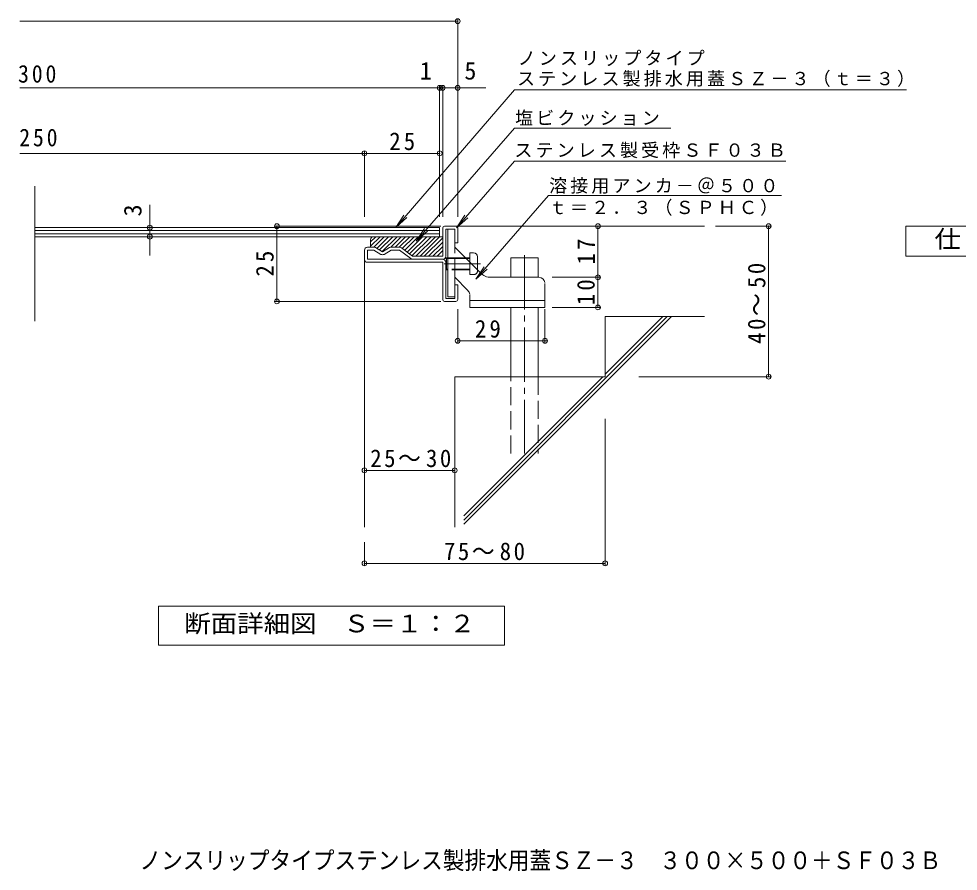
# Model space of a CAD drawing. Units: millimetres on the paper, enlarged 10 times, with parts at other scales. Extents: x -1076 to 1629, y -1350 to 1135.
# Drawn here: x -1076 to 485, y -1350 to 66 of the extents above; entities that cross this region are included whole.
import ezdxf
from ezdxf.enums import TextEntityAlignment as Align

# ---------------------------------------------------------------- set-up
doc = ezdxf.new("R2010")
doc.units = ezdxf.units.MM
doc.header["$LTSCALE"] = 10
doc.header["$PDMODE"] = 32
doc.header["$PDSIZE"] = 8
doc.linetypes.add('CHAIN2', pattern=[12, 9, -1, 1, -1])
doc.linetypes.add('DASHED3', pattern=[4, 3, -1])
for name, color, linetype, lineweight in [('D-1', 2, 'Continuous', 13), ('D-2', 3, 'Continuous', 13), ('D-4', 7, 'Continuous', 13), ('D-5', 7, 'Continuous', 13), ('D-6', 6, 'Continuous', 13), ('D-9', 4, 'Continuous', 13), ('D-A', 3, 'Continuous', 13)]:
    doc.layers.add(name, color=color, linetype=linetype, lineweight=lineweight)
doc.layers.add('F-4', color=2, linetype='Continuous')
doc.styles.add('ＭＳ ゴシック', font='')
doc.styles.get('ＭＳ ゴシック').set_extended_font_data('MS Gothic')

msp = doc.modelspace()

# ---------------------------------------------------------------- linework, layer by layer
at = {"layer": 'D-1'}
for p, q in [((-368.65, -278.25), (-349.65, -278.25)), ((-371.65, -281.25), (-371.65, -328.25)), ((-351.65, -283.25), (-366.65, -283.25)), ((-366.65, -328.25), (-366.65, -283.25)), ((-346.65, -281.25), (-346.65, -305.75)), ((-501.65, -333.25), (-501.65, -318.25)), ((-485.98, -313.25), (-496.65, -313.25)), ((-496.65, -333.25), (-496.65, -318.25)), ((-485.98, -318.25), (-496.65, -318.25)), ((-474.15, -325.08), (-485.98, -318.25)), ((-483.48, -313.92), (-471.65, -320.75)), ((-459.82, -313.92), (-471.65, -320.75)), ((-469.15, -325.08), (-457.32, -318.25)), ((-443.3, -313.25), (-457.32, -313.25)), ((-443.32, -318.25), (-457.32, -318.25)), ((-424.65, -332.25), (-443.32, -318.25)), ((-440.33, -314.24), (-421.65, -328.25)), ((-496.65, -333.25), (-371.65, -333.25)), ((-496.65, -338.25), (-371.65, -338.25)), ((-371.65, -328.25), (-421.65, -328.25)), ((-371.65, -400.25), (-371.65, -338.25)), ((-366.65, -338.25), (-366.65, -398.25)), ((-346.65, -375.75), (-351.65, -375.75)), ((-351.65, -398.25), (-351.65, -375.75)), ((-346.65, -400.25), (-346.65, -375.75)), ((-368.65, -403.25), (-349.65, -403.25)), ((-351.65, -398.25), (-366.65, -398.25))]:
    msp.add_line(p, q, dxfattribs=at)
msp.add_lwpolyline([(-346.65, -305.75), (-351.65, -305.75), (-351.65, -283.25)], dxfattribs=at)
for centre, radius, start, end in [((-368.65, -281.25), 3, 90, 180), ((-349.65, -281.25), 3, 0, 90), ((-496.65, -318.25), 5, 90, 180), ((-485.98, -318.25), 5, 59.99997, 90), ((-471.65, -320.75), 5, 239.99997, 300.00003), ((-457.32, -318.25), 5, 90, 120.00003), ((-443.3, -318.2), 4.95, 53.12967, 90), ((-496.65, -333.25), 5, 180, 270), ((-421.65, -328.25), 5, 233.13025, 270), ((-371.65, -328.25), 5, 270, 0), ((-371.65, -338.25), 5, 0, 90), ((-368.65, -400.25), 3, 180, 270), ((-349.65, -400.25), 3, 270, 0)]:
    msp.add_arc(centre, radius, start, end, dxfattribs=at)
at = {"layer": 'D-2'}
for p, q in [((-1049.32, -435.99), (-1049.32, -212.05)), ((-376.65, -280.75), (-1049.32, -280.75)), ((-376.65, -280.75), (-376.65, -295.75)), ((-376.65, -285.75), (-1049.32, -285.75)), ((-376.65, -290.75), (-1049.32, -290.75)), ((-376.65, -295.75), (-1049.32, -295.75))]:
    msp.add_line(p, q, dxfattribs=at)
at = {"layer": 'D-4'}
for p, q in [((-346.65, -262.79), (-346.65, 65.12)), ((-1074.32, 62.12), (-346.65, 62.12)), ((-376.65, -262.79), (-376.65, -45.58)), ((-371.65, -262.79), (-371.65, -45.58)), ((-1074.32, -48.58), (-300.12, -48.58)), ((-501.65, -262.79), (-501.65, -154.33)), ((-1074.32, -157.33), (-501.65, -157.33)), ((-501.65, -157.33), (-376.65, -157.33)), ((-858.38, -242.73), (-858.38, -326.93)), ((-374.8, -278.25), (-650.14, -278.25)), ((-647.14, -403.25), (-647.14, -278.25)), ((-113.6, -363.25), (-113.6, -278.25)), ((81.85, -278.25), (173.03, -278.25)), ((170.03, -528.25), (170.03, -278.25)), ((-189.83, -363.25), (-110.6, -363.25)), ((-113.6, -413.25), (-113.6, -363.25)), ((-374.8, -403.25), (-650.14, -403.25)), ((-346.65, -416.21), (-346.65, -471.78)), ((-201.65, -416.21), (-201.65, -471.78)), ((-189.83, -413.25), (-110.6, -413.25)), ((-346.65, -468.78), (-196.65, -468.78)), ((-45.87, -528.25), (173.03, -528.25)), ((-101.65, -598.12), (-101.65, -841.33)), ((-501.65, -683.87), (-351.65, -683.87)), ((-501.65, -803.25), (-501.65, -841.33)), ((-501.65, -838.33), (-101.65, -838.33))]:
    msp.add_line(p, q, dxfattribs=at)
for p in [(-346.65, 62.12), (-376.65, -48.58), (-371.65, -48.58), (-346.65, -48.58), (-501.65, -157.33), (-376.65, -157.33), (-858.38, -280.75), (-647.14, -278.25), (-113.6, -278.25), (170.03, -278.25), (-858.38, -295.75), (-113.6, -363.25), (-647.14, -403.25), (-113.6, -413.25), (-346.65, -468.78), (-201.65, -468.78), (170.03, -528.25), (-501.65, -683.87), (-351.65, -683.87), (-501.65, -838.33), (-101.65, -838.33)]:
    msp.add_point(p, dxfattribs=at)
at = {"layer": 'D-5'}
for p, q in [((-252.13, -52), (399.26, -52)), ((-252.13, -115.34), (7.25, -115.34)), ((-252.13, -170.2), (198.84, -170.2)), ((-316.63, -366.42), (-195.55, -227.3)), ((-195.55, -227.3), (191.16, -227.3)), ((-449.64, -280.75), (-430.98, -264.12)), ((-348.61, -281.04), (-329.87, -264.49)), ((-415.43, -302.96), (-396.7, -286.41)), ((-316.63, -366.42), (-302.82, -345.58)), ((-316.63, -366.42), (-297.9, -349.87))]:
    msp.add_line(p, q, dxfattribs=at)
at = {"layer": 'D-5', "color": 2}
for p, q in [((398.02, -278.25), (623.02, -278.25)), ((398.02, -328.25), (398.02, -278.25)), ((623.02, -328.25), (398.02, -328.25))]:
    msp.add_line(p, q, dxfattribs=at)
at = {"layer": 'D-5'}
for points in [[(-252.13, -52), (-449.64, -280.75), (-435.92, -259.85)], [(-252.13, -115.34), (-415.43, -302.96), (-401.62, -282.12)], [(-252.13, -170.2), (-348.61, -281.04), (-334.79, -260.2)]]:
    msp.add_lwpolyline(points, dxfattribs=at)
at = {"layer": 'D-5', "color": 2}
msp.add_lwpolyline([(-843.65, -974.19), (-843.65, -909.19), (-268.65, -909.19), (-268.65, -974.19)], close=True, dxfattribs=at)
at = {"layer": 'D-6'}
for p, q in [((-351.65, -278.25), (63.35, -278.25)), ((-501.65, -333.25), (-501.65, -778.25)), ((-258.15, -330.75), (-213.15, -330.75)), ((-258.15, -363.25), (-258.15, -330.75)), ((-213.15, -363.25), (-213.15, -330.75)), ((-258.15, -528.25), (-258.15, -413.25)), ((-213.15, -528.25), (-213.15, -413.25)), ((-336.65, -773.4), (8.5, -428.25)), ((-336.65, -766.32), (1.42, -428.25)), ((-101.65, -428.25), (63.35, -428.25)), ((-101.65, -428.25), (-101.65, -528.25)), ((-101.65, -524.26), (-5.64, -428.25)), ((-351.65, -528.25), (-351.65, -778.25)), ((-351.65, -528.25), (-101.65, -528.25)), ((-336.65, -759.26), (-105.64, -528.25))]:
    msp.add_line(p, q, dxfattribs=at)
at = {"layer": 'D-6', "linetype": 'CHAIN2'}
msp.add_line((-235.65, -326.67), (-235.65, -655.75), dxfattribs=at)
at = {"layer": 'D-6', "linetype": 'DASHED3'}
for p, q in [((-258.15, -655.75), (-258.15, -528.25)), ((-213.15, -528.25), (-213.15, -655.75))]:
    msp.add_line(p, q, dxfattribs=at)
at = {"layer": 'D-9'}
for p, q in [((-482.84, -295.75), (-491.65, -304.56)), ((-475.77, -295.75), (-491.65, -311.63)), ((-486.65, -295.75), (-371.65, -295.75)), ((-468.7, -295.75), (-486.2, -313.25)), ((-461.63, -295.75), (-481.15, -315.27)), ((-454.56, -295.75), (-476.66, -317.85)), ((-447.48, -295.75), (-472.18, -320.44)), ((-440.41, -295.75), (-457.91, -313.25)), ((-433.34, -295.75), (-450.84, -313.25)), ((-426.27, -295.75), (-443.77, -313.25)), ((-419.2, -295.75), (-438.82, -315.37)), ((-412.13, -295.75), (-434.78, -318.4)), ((-405.06, -295.75), (-430.74, -321.43)), ((-397.99, -295.75), (-426.7, -324.46)), ((-390.92, -295.75), (-422.66, -327.49)), ((-383.84, -295.75), (-416.34, -328.25)), ((-376.77, -295.75), (-409.27, -328.25)), ((-491.65, -300.75), (-491.65, -313.25)), ((-371.65, -297.7), (-402.2, -328.25)), ((-371.65, -304.77), (-395.13, -328.25)), ((-371.65, -311.84), (-388.06, -328.25)), ((-371.65, -318.91), (-380.99, -328.25))]:
    msp.add_line(p, q, dxfattribs=at)
msp.add_arc((-486.65, -300.75), 5, 90, 180, dxfattribs=at)
at = {"layer": 'D-A'}
for p, q in [((-363.15, -283.25), (-363.15, -395.75)), ((-363.15, -283.25), (-351.65, -283.25)), ((-351.65, -313.25), (-351.65, -283.25)), ((-351.65, -313.25), (-308.98, -355.93)), ((-326.65, -338.25), (-326.65, -322.75)), ((-320.15, -322.75), (-326.65, -322.75)), ((-365.4, -330.75), (-366.65, -332)), ((-363.15, -332), (-366.65, -332)), ((-363.15, -330.75), (-365.4, -330.75)), ((-326.65, -330.75), (-334.15, -330.75)), ((-326.65, -332), (-332.9, -332)), ((-313.65, -329.25), (-313.65, -351.25)), ((-365.4, -350.75), (-366.65, -349.5)), ((-363.15, -349.5), (-366.65, -349.5)), ((-363.15, -350.75), (-365.4, -350.75)), ((-329.58, -385.32), (-351.65, -363.25)), ((-351.65, -395.75), (-351.65, -363.25)), ((-291.3, -363.25), (-211.65, -363.25)), ((-201.65, -373.25), (-201.65, -413.25)), ((-351.65, -395.75), (-363.15, -395.75)), ((-326.65, -413.25), (-326.65, -392.39)), ((-201.65, -401.75), (-326.65, -401.75)), ((-201.65, -413.25), (-326.65, -413.25))]:
    msp.add_line(p, q, dxfattribs=at)
at = {"layer": 'D-A', "linetype": 'DASHED3'}
for p, q in [((-351.65, -363.25), (-351.65, -313.25)), ((-365.4, -330.75), (-365.4, -350.75)), ((-334.15, -330.75), (-363.15, -330.75)), ((-363.15, -332), (-332.9, -332)), ((-326.65, -358.75), (-326.65, -338.25)), ((-326.65, -349.5), (-363.15, -349.5)), ((-326.65, -350.75), (-363.15, -350.75)), ((-320.15, -358.75), (-326.65, -358.75)), ((-313.65, -352.25), (-313.65, -351.25))]:
    msp.add_line(p, q, dxfattribs=at)
at = {"layer": 'D-A', "linetype": 'CHAIN2'}
msp.add_line((-308.66, -340.75), (-369.08, -340.75), dxfattribs=at)
at = {"layer": 'D-A'}
for centre, radius, start, end in [((-320.15, -329.25), 6.5, 0, 90), ((-291.3, -338.25), 25, 225, 270), ((-211.65, -373.25), 10, 7.01646, 90), ((-336.65, -392.39), 10, 7.01646, 45)]:
    msp.add_arc(centre, radius, start, end, dxfattribs=at)
at = {"layer": 'D-A', "linetype": 'DASHED3'}
msp.add_arc((-320.15, -352.25), 6.5, 270, 0, dxfattribs=at)

# ---------------------------------------------------------------- texts
at = {"layer": 'D-4', "color": 2, "style": 'ＭＳ ゴシック'}
for s, p in [('1', (-409.6, -43.58)), ('5', (-335.54, -43.58))]:
    msp.add_text(s, height=29.33, dxfattribs=at).set_placement(p, align=Align.BOTTOM_LEFT)
msp.add_text('3', height=29.33, rotation=90, dxfattribs=at).set_placement((-863.38, -262.12), align=Align.BOTTOM_LEFT)
at = {"layer": 'D-4', "color": 2, "char_height": 29.33, "attachment_point": 7, "style": 'ＭＳ ゴシック'}
for s, insert in [('\\T1.27;\\W0.9;300', (-1077.23, -40.34)), ('\\T1.27;\\W0.9;250', (-1075.27, -146.13)), ('\\T1.27;\\W0.95;25', (-460.4, -152.33)), ('\\T1.22;\\W0.95;25～30', (-492.05, -678.87)), ('\\T1.22;\\W0.95;75～80', (-369.52, -833.33))]:
    msp.add_mtext(s, dxfattribs=dict(at, insert=insert))
for s, insert, rotation in [('\\T1.27;\\W0.95;17', (-118.6, -342), 90), ('\\T1.27;\\W0.95;25', (-652.14, -362), 90), ('\\T1.22;\\W0.95;40～50', (165.03, -473.76), 90), ('\\T1.27;\\W0.95;10', (-118.6, -409.5), 90), ('\\T1.27;\\W0.95;29', (-318.02, -463.78), 0.001)]:
    msp.add_mtext(s, dxfattribs=dict(at, insert=insert, rotation=rotation))
at = {"layer": 'D-5', "color": 2, "style": 'ＭＳ ゴシック', "width": 1.1}
for s, p in [('仕\u3000様', (445.52, -323.25)), ('断面詳細図\u3000Ｓ＝１：２', (-801.15, -961.69))]:
    msp.add_text(s, height=29.33, dxfattribs=at).set_placement(p, align=Align.BOTTOM_LEFT)
at = {"layer": 'D-5', "char_height": 21.99, "attachment_point": 7, "style": 'ＭＳ ゴシック'}
for s, insert in [('\\T1.17;ノンスリップタイプ', (-246.98, -12.38)), ('\\T1.17;ステンレス製排水用蓋ＳＺ－３（ｔ＝３）', (-248.19, -47.01)), ('\\T1.17;塩ビクッション', (-251.3, -111.81)), ('\\T1.17;ステンレス製受枠ＳＦ０３Ｂ', (-252.49, -165.44)), ('\\T1.17;溶接用アンカ－＠５００', (-194.71, -224.49)), ('\\T1.17;ｔ＝２．３（ＳＰＨＣ）', (-195.1, -261.06))]:
    msp.add_mtext(s, dxfattribs=dict(at, insert=insert))
at = {"layer": 'F-4', "style": 'ＭＳ ゴシック', "width": 0.9}
msp.add_text('ノンスリップタイプステンレス製排水用蓋ＳＺ－３\u3000３００×５００＋ＳＦ０３Ｂ', height=29.33, dxfattribs=at).set_placement((-875.5, -1355), align=Align.BOTTOM_LEFT)

doc.saveas('drawing.dxf')
